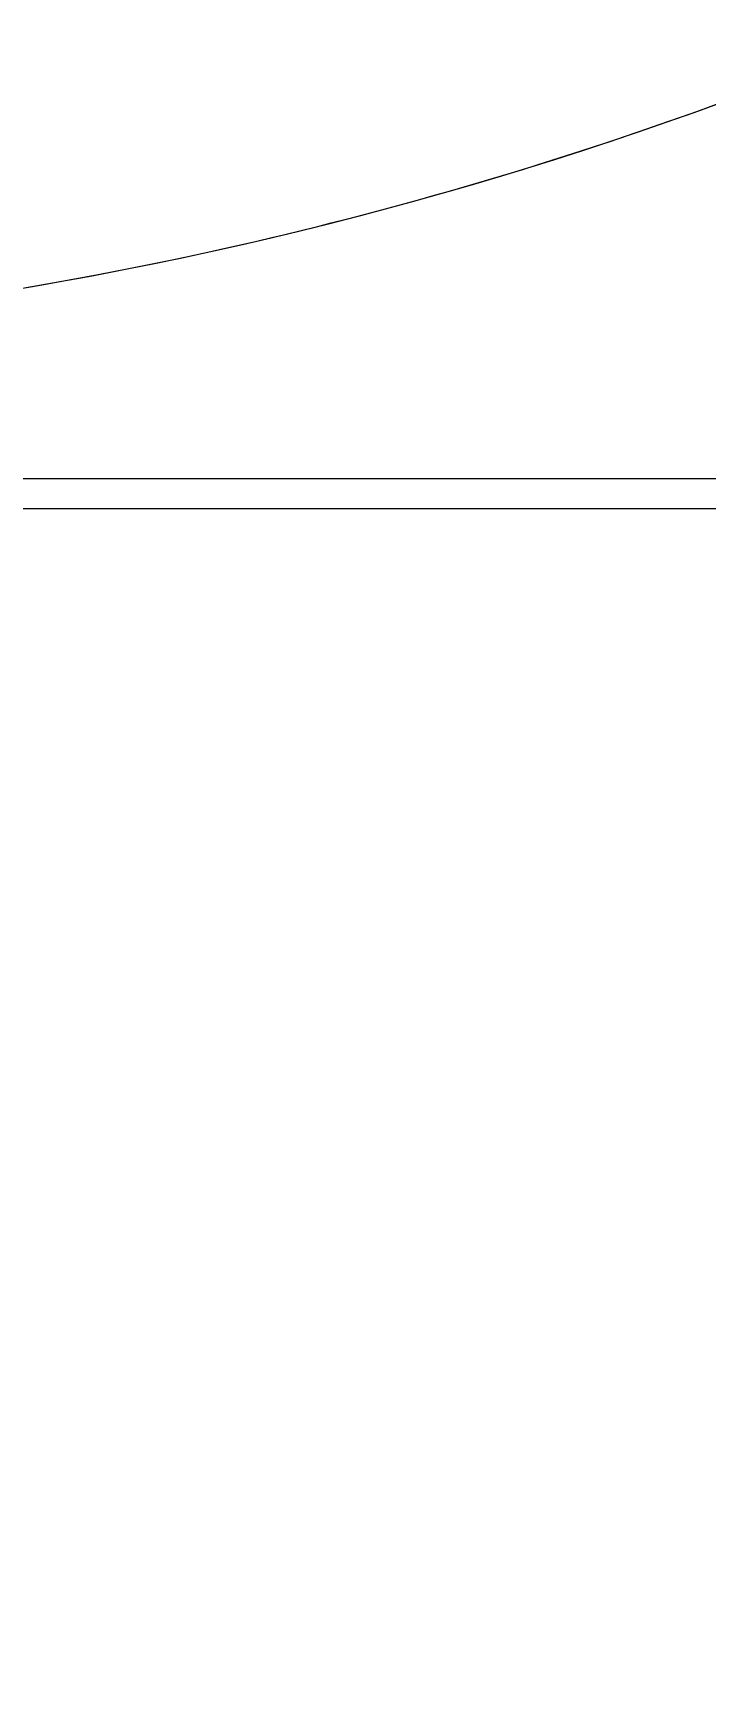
# Model space of a CAD drawing. Header units: metres. Extents: x 34 to 87, y -2.3 to 19.3.
# Drawn here: x 48.2734 to 48.3087, y 0.6132 to 0.7 of the extents above; entities that cross this region are included whole.
import ezdxf

# ---------------------------------------------------------------- set-up
doc = ezdxf.new("R2010")
doc.units = ezdxf.units.M
for name, color, linetype, lineweight in [('A-ANNO-DIMS', 7, 'Continuous', 5), ('A-ANNO-DIMS-25', 7, 'Continuous', 5), ('P-SANR-FIXT', 7, 'Continuous', 5)]:
    doc.layers.add(name, color=color, linetype=linetype, lineweight=lineweight)
doc.styles.add('Arial_1', font='arial.ttf', dxfattribs={"height": 0.07499999999999998})
doc.dimstyles.new('Diagonal_-_2_mm_Arial_-_PRETO', dxfattribs={"dimscale": 0.3048, "dimtxt": 0.07651945499677275, "dimasz": 0.2460629921259842, "dimexe": 0.1968503937007874, "dimexo": 0.1230314960629921, "dimgap": 0.04101049868766404, "dimtad": 1, "dimrnd": 0.01, "dimzin": 0, "dimdsep": 46, "dimtxsty": 'Arial_1', "dimblk1": 'OBLIQUE', "dimblk2": 'OBLIQUE', "dimsah": 1, "dimcen": 0.09, "dimdle": 0.1968503937007874, "dimazin": 0, "dimtfac": 1, "dimtdec": 4, "dimtix": 1, "dimtmove": 0, "dimatfit": 3, "dimfxl": 1, "dimtvp": 1, "dimtolj": 1, "dimtzin": 0, "dimarcsym": 2})

# ---------------------------------------------------------------- blocks, each defined once
blk = doc.blocks.new('USO_ESG_Cuba lavatório retângular - Uso geral-3263039-AA')
at = {"layer": 'P-SANR-FIXT'}
for p, q in [((-2.46128310058251, 0.6765769230769242), (-2.115125954470511, 0.6765769230769242)), ((-2.46128310058251, 0.6750000000000004), (-2.115125954470511, 0.6750000000000004))]:
    blk.add_line(p, q, dxfattribs=at)
at = {"layer": 'P-SANR-FIXT', "color": 254, "true_color": 0xdfdfdf}
blk.add_line((-2.259175954470513, 0.6765769230769242), (-2.115125954470513, 0.6765769230769242), dxfattribs=at)
at = {"layer": 'P-SANR-FIXT', "color": 253, "true_color": 0xa6a6a6}
for radius, start, end in [(0.2074834206650557, 278.1726137351736, 305.522277903086), (0.207483420665056, 284.2089111612339, 291.3133667418514), (0.2074834206650562, 269.9999999999991, 284.2089111612339)]:
    blk.add_arc((-2.287636162395374, 0.8911496555965603), radius, start, end, dxfattribs=at)
blk = doc.blocks.new('DIMBLOCK7-AA')
at = {"layer": 'A-ANNO-DIMS-25'}
for p, q in [((47.98984820292018, -0.05999999999999989), (47.98984820292018, 0.6599999999999998)), ((47.98984820292018, 0.6000000000000001), (47.92984820292018, 0.6000000000000001)), ((47.98984820292018, 0.6000000000000001), (48.35352727786283, 0.6000000000000001)), ((47.98984820292018, 0), (47.92984820292018, 0)), ((47.98984820292018, 0), (49.79498956635069, 0))]:
    blk.add_line(p, q, dxfattribs=at)
at = {"layer": 'A-ANNO-DIMS-25', "lineweight": 20}
for p, q in [((47.98984820292018, 0.5999999999999999), (47.95234820292018, 0.6375)), ((47.98984820292018, 0.5999999999999999), (48.02734820292018, 0.5624999999999999)), ((47.98984820292018, 0), (47.95234820292018, 0.03750000000000001)), ((47.98984820292018, 0), (48.02734820292018, -0.03750000000000001))]:
    blk.add_line(p, q, dxfattribs=at)
at = {"layer": 'A-ANNO-DIMS-25', "color": 0, "insert": (47.87998097761344, 0.1987588749273468), "char_height": 0.07499999999999998, "width": 0.2429787001743676, "attachment_point": 1, "rotation": 90, "line_spacing_factor": 0.9417779076525878, "style": 'Arial_1'}
blk.add_mtext('0,60', dxfattribs=at)
blk = doc.blocks.new('_Oblique')
at = {"color": 0, "linetype": 'ByBlock', "lineweight": -2}
blk.add_line((-0.5, -0.5), (0.5, 0.5), dxfattribs=at)

msp = doc.modelspace()

# ---------------------------------------------------------------- block references
at = {"layer": 'P-SANR-FIXT', "color": 253, "true_color": 0xa6a6a6}
msp.add_blockref('USO_ESG_Cuba lavatório retângular - Uso geral-3263039-AA', (50.52572727786326, 0), dxfattribs=at)

# ---------------------------------------------------------------- dimensions: what is measured, and where the dimension line sits
at = {"layer": 'A-ANNO-DIMS'}
dim = msp.add_linear_dim(base=(47.98984820292019, 0.6000000000000002), p1=(49.8324895663507, 0), p2=(48.39102727786283, 0.6000000000000001), angle=89.99999999999991, dimstyle='Diagonal_-_2_mm_Arial_-_PRETO', override={"dimpost": '<>', "dimfxl": 1.561349906053312}, dxfattribs=at)
dim.commit()
dim.dimension.update_dxf_attribs({"geometry": 'DIMBLOCK7-AA', "text_midpoint": (47.93905522861817, 0.2999999999999863)})

doc.saveas('drawing.dxf')
